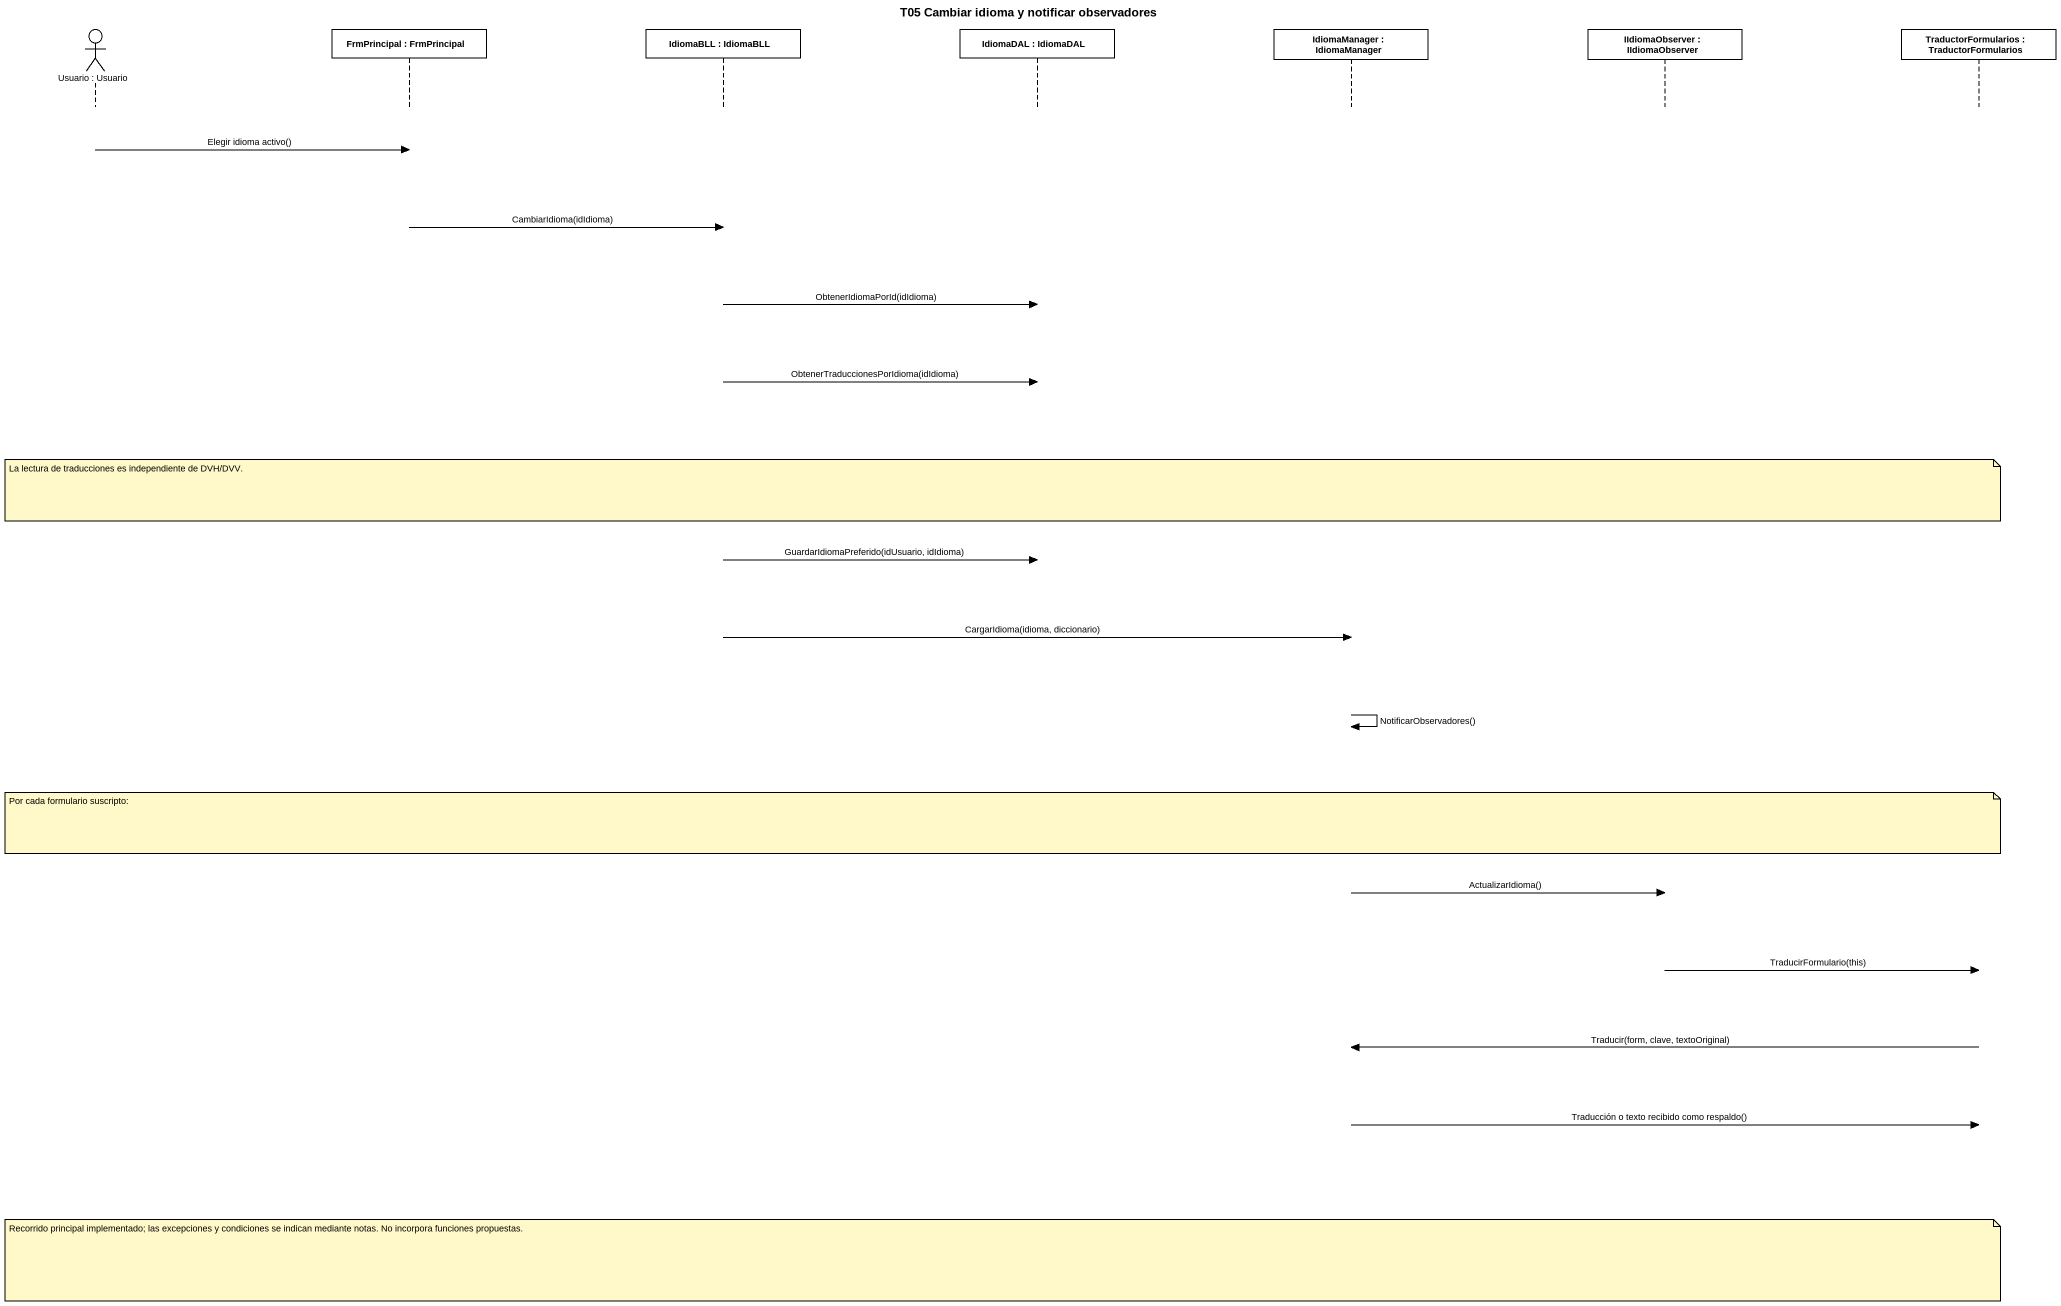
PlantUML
@startuml
title T05 Cambiar idioma y notificar observadores
hide footbox
actor "Usuario : Usuario" as Usuario #FFFFFF
participant "FrmPrincipal : FrmPrincipal" as FrmPrincipal #FFFFFF
participant "IdiomaBLL : IdiomaBLL" as IdiomaBLL #FFFFFF
participant "IdiomaDAL : IdiomaDAL" as IdiomaDAL #FFFFFF
participant "IdiomaManager : IdiomaManager" as IdiomaManager #FFFFFF
participant "IIdiomaObserver : IIdiomaObserver" as IIdiomaObserver #FFFFFF
participant "TraductorFormularios : TraductorFormularios" as TraductorFormularios #FFFFFF

Usuario -> FrmPrincipal : Elegir idioma activo()
FrmPrincipal -> IdiomaBLL : CambiarIdioma(idIdioma)
IdiomaBLL -> IdiomaDAL : ObtenerIdiomaPorId(idIdioma)
IdiomaBLL -> IdiomaDAL : ObtenerTraduccionesPorIdioma(idIdioma)
note over IdiomaDAL : La lectura de traducciones es independiente de DVH/DVV.
IdiomaBLL -> IdiomaDAL : GuardarIdiomaPreferido(idUsuario, idIdioma)
IdiomaBLL -> IdiomaManager : CargarIdioma(idioma, diccionario)
IdiomaManager -> IdiomaManager : NotificarObservadores()
note over IdiomaDAL : Por cada formulario suscripto:
IdiomaManager -> IIdiomaObserver : ActualizarIdioma()
IIdiomaObserver -> TraductorFormularios : TraducirFormulario(this)
TraductorFormularios -> IdiomaManager : Traducir(form, clave, textoOriginal)
IdiomaManager -> TraductorFormularios : Traducción o texto recibido como respaldo()
note over IdiomaDAL : Recorrido principal implementado; las excepciones y condiciones se indican mediante notas. No incorpora funciones propuestas.
@enduml
